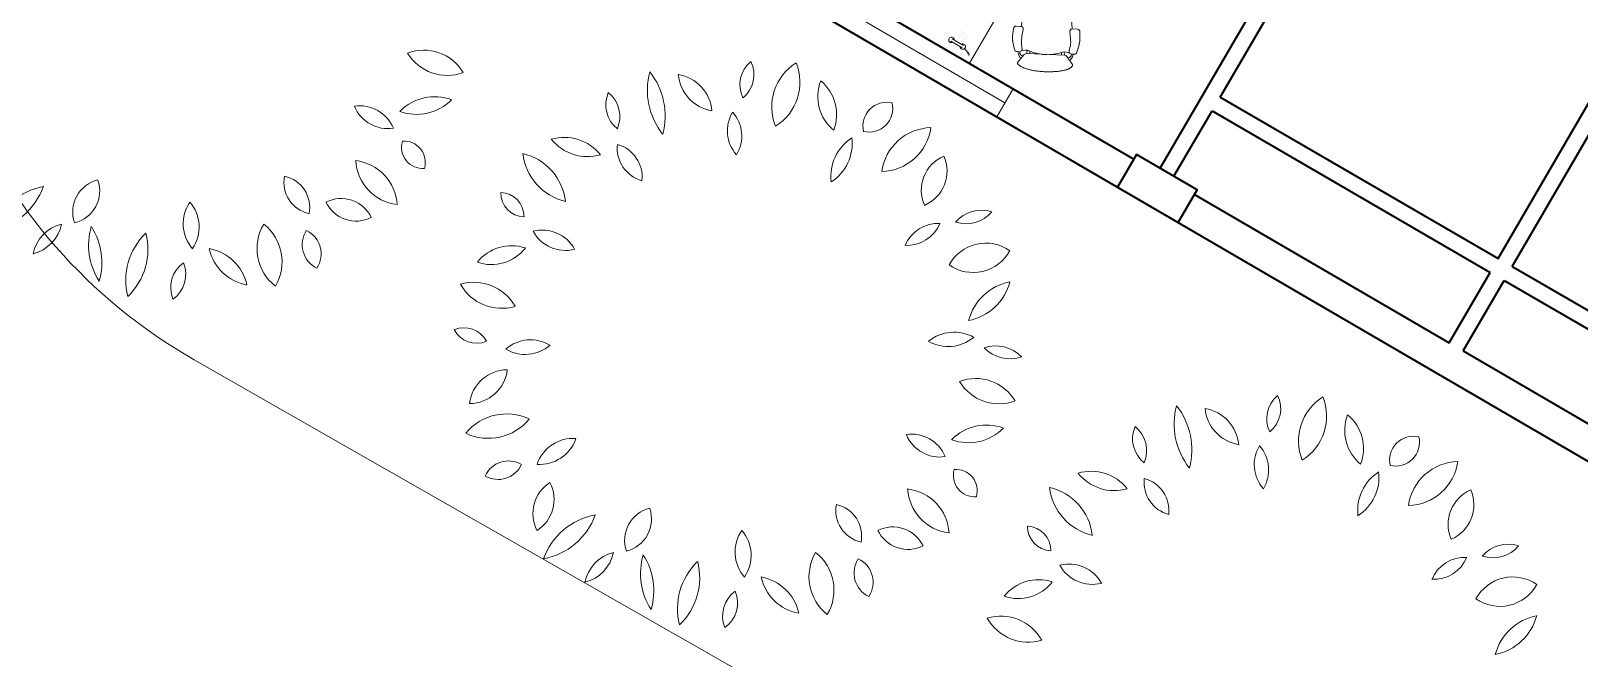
# Model space of a CAD drawing. Header units: millimetres. Extents: x 3079 to 579737, y 1565 to 1161826.
# Drawn here: x 175297 to 189621, y 1069482 to 1075290 of the extents above; entities that cross this region are included whole.
import ezdxf

# ---------------------------------------------------------------- set-up
doc = ezdxf.new("R2010")
doc.units = ezdxf.units.MM
for name, color, linetype, lineweight in [('1', 7, 'Continuous', 35), ('A_COL', 250, 'Continuous', 40), ('TWOWHEELER', 250, 'Continuous', 9), ('WINDOW', 252, 'Continuous', 15)]:
    doc.layers.add(name, color=color, linetype=linetype, lineweight=lineweight)
doc.layers.add('FURNITURE', color=253, linetype='Continuous', lineweight=5, transparency=0.05)
doc.layers.add('TREES', color=72, linetype='Continuous', lineweight=5, transparency=0.05)

# ---------------------------------------------------------------- blocks, each defined once
blk = doc.blocks.new('AP00XXXX$0$A$C53421247')
at = {"color": 0}
for p, q in [((137, 632), (144, 634)), ((144, 634), (149, 636)), ((149, 636), (157, 638)), ((157, 638), (163, 639)), ((163, 639), (170, 641)), ((170, 641), (178, 643)), ((178, 643), (186, 644)), ((186, 644), (194, 646)), ((194, 646), (202, 647)), ((202, 647), (210, 648)), ((210, 648), (219, 649)), ((219, 649), (227, 650)), ((227, 650), (236, 651)), ((236, 651), (245, 652)), ((245, 652), (254, 652)), ((254, 652), (263, 653)), ((263, 653), (273, 653)), ((273, 653), (282, 654)), ((282, 654), (292, 654)), ((292, 654), (302, 654)), ((302, 654), (311, 654)), ((311, 654), (321, 654)), ((321, 654), (331, 654)), ((331, 654), (341, 654)), ((341, 654), (351, 653)), ((351, 653), (361, 653)), ((361, 653), (371, 652)), ((371, 652), (381, 652)), ((381, 652), (390, 651)), ((390, 651), (401, 650)), ((401, 650), (410, 649)), ((410, 649), (420, 648)), ((420, 648), (430, 646)), ((430, 646), (439, 646)), ((439, 646), (449, 644)), ((449, 644), (458, 642)), ((458, 642), (468, 641)), ((468, 641), (477, 639)), ((477, 639), (486, 637)), ((486, 637), (495, 636)), ((495, 636), (504, 634)), ((90, 476), (63, 478)), ((73, 477), (80, 503)), ((80, 503), (99, 534)), ((82, 595), (83, 598)), ((82, 593), (82, 595)), ((140, 501), (82, 587)), ((83, 598), (85, 600)), ((85, 600), (87, 604)), ((87, 604), (90, 607)), ((90, 607), (92, 609)), ((92, 609), (95, 612)), ((95, 493), (93, 475)), ((95, 612), (99, 614)), ((113, 514), (95, 493)), ((99, 614), (103, 617)), ((99, 534), (115, 538)), ((103, 617), (106, 619)), ((106, 619), (111, 621)), ((111, 621), (115, 624)), ((127, 514), (113, 514)), ((115, 624), (120, 626)), ((120, 626), (126, 628)), ((126, 628), (132, 630)), ((134, 510), (127, 514)), ((132, 630), (137, 632)), ((151, 491), (140, 501)), ((165, 488), (151, 491)), ((166, 452), (165, 488)), ((550, 463), (165, 488)), ((195, 486), (192, 459)), ((327, 478), (264, 474)), ((373, 474), (327, 478)), ((504, 634), (513, 632)), ((513, 632), (520, 630)), ((520, 630), (529, 627)), ((529, 627), (537, 625)), ((537, 625), (545, 623)), ((545, 623), (552, 620)), ((552, 620), (559, 618)), ((559, 618), (566, 616)), ((566, 616), (573, 614)), ((573, 614), (580, 611)), ((576, 474), (643, 549)), ((580, 611), (586, 608)), ((585, 483), (591, 485)), ((586, 608), (592, 605)), ((591, 485), (604, 482)), ((592, 605), (597, 603)), ((597, 603), (603, 600)), ((603, 600), (608, 597)), ((604, 482), (620, 461)), ((618, 502), (606, 508)), ((608, 597), (613, 595)), ((613, 595), (617, 591)), ((617, 591), (621, 588)), ((633, 471), (618, 502)), ((621, 588), (625, 586)), ((625, 586), (629, 582)), ((629, 582), (632, 580)), ((632, 580), (635, 576)), ((635, 576), (637, 574)), ((637, 574), (639, 571)), ((639, 571), (641, 568)), ((641, 568), (642, 565)), ((642, 565), (643, 562)), ((643, 562), (644, 559)), ((644, 559), (645, 556)), ((645, 556), (645, 553)), ((2, 245), (0, 325)), ((7, 368), (36, 460)), ((113, 453), (100, 394)), ((120, 459), (111, 457)), ((123, 459), (120, 459)), ((145, 454), (123, 459)), ((160, 452), (145, 454)), ((168, 452), (160, 452)), ((184, 457), (168, 452)), ((255, 473), (184, 457)), ((264, 474), (255, 473)), ((434, 465), (373, 474)), ((461, 459), (434, 465)), ((496, 446), (461, 459)), ((529, 434), (496, 446)), ((520, 465), (518, 438)), ((545, 430), (529, 434)), ((545, 430), (550, 463)), ((564, 429), (545, 430)), ((550, 463), (564, 465)), ((564, 465), (576, 474)), ((588, 432), (564, 429)), ((591, 432), (588, 432)), ((597, 428), (591, 432)), ((595, 413), (600, 364)), ((620, 461), (621, 444)), ((650, 442), (623, 444)), ((636, 460), (633, 471)), ((638, 443), (636, 460)), ((690, 327), (673, 421)), ((26, 220), (76, 217)), ((83, 159), (80, 217)), ((90, 114), (83, 159)), ((97, 312), (98, 282)), ((98, 280), (103, 245)), ((588, 250), (580, 218)), ((593, 282), (588, 252)), ((590, 128), (600, 187)), ((602, 186), (655, 183)), ((682, 205), (691, 283)), ((90, 111), (90, 114)), ((90, 110), (90, 111)), ((91, 107), (90, 110)), ((92, 105), (91, 107)), ((92, 102), (92, 105)), ((93, 100), (92, 102)), ((94, 98), (93, 100)), ((95, 96), (94, 98)), ((96, 93), (95, 96)), ((97, 91), (96, 93)), ((99, 89), (97, 91)), ((100, 87), (99, 89)), ((101, 84), (100, 87)), ((103, 82), (101, 84)), ((105, 80), (103, 82)), ((107, 78), (105, 80)), ((109, 76), (107, 78)), ((111, 73), (109, 76)), ((113, 72), (111, 73)), ((116, 69), (113, 72)), ((118, 67), (116, 69)), ((120, 65), (118, 67)), ((123, 63), (120, 65)), ((125, 60), (123, 63)), ((128, 59), (125, 60)), ((132, 57), (128, 59)), ((135, 54), (132, 57)), ((138, 53), (135, 54)), ((141, 51), (138, 53)), ((144, 49), (141, 51)), ((148, 47), (144, 49)), ((151, 45), (148, 47)), ((155, 44), (151, 45)), ((158, 42), (155, 44)), ((162, 40), (158, 42)), ((165, 38), (162, 40)), ((169, 36), (165, 38)), ((173, 34), (169, 36)), ((178, 33), (173, 34)), ((182, 31), (178, 33)), ((186, 30), (182, 31)), ((190, 28), (186, 30)), ((194, 27), (190, 28)), ((199, 25), (194, 27)), ((204, 24), (199, 25)), ((207, 22), (204, 24)), ((212, 21), (207, 22)), ((217, 19), (212, 21)), ((221, 18), (217, 19)), ((226, 17), (221, 18)), ((231, 16), (226, 17)), ((236, 15), (231, 16)), ((241, 14), (236, 15)), ((246, 13), (241, 14)), ((250, 11), (246, 13)), ((256, 10), (250, 11)), ((261, 9), (256, 10)), ((266, 8), (261, 9)), ((271, 8), (266, 8)), ((276, 7), (271, 8)), ((281, 6), (276, 7)), ((287, 5), (281, 6)), ((291, 4), (287, 5)), ((297, 4), (291, 4)), ((302, 4), (297, 4)), ((307, 2), (302, 4)), ((313, 2), (307, 2)), ((318, 2), (313, 2)), ((323, 1), (318, 2)), ((328, 1), (323, 1)), ((334, 1), (328, 1)), ((339, 1), (334, 1)), ((344, 0), (339, 1)), ((350, 1), (344, 0)), ((356, 0), (350, 1)), ((360, 0), (356, 0)), ((366, 0), (360, 0)), ((371, 0), (366, 0)), ((376, 1), (371, 0)), ((382, 0), (376, 1)), ((387, 1), (382, 0)), ((392, 1), (387, 1)), ((397, 1), (392, 1)), ((402, 1), (397, 1)), ((407, 2), (402, 1)), ((412, 2), (407, 2)), ((417, 3), (412, 2)), ((423, 3), (417, 3)), ((427, 4), (423, 3)), ((432, 4), (427, 4)), ((437, 6), (432, 4)), ((442, 6), (437, 6)), ((447, 7), (442, 6)), ((451, 8), (447, 7)), ((455, 9), (451, 8)), ((460, 9), (455, 9)), ((465, 10), (460, 9)), ((469, 12), (465, 10)), ((474, 12), (469, 12)), ((478, 13), (474, 12)), ((482, 15), (478, 13)), ((486, 16), (482, 15)), ((490, 17), (486, 16)), ((494, 18), (490, 17)), ((498, 19), (494, 18)), ((502, 21), (498, 19)), ((506, 22), (502, 21)), ((510, 23), (506, 22)), ((514, 25), (510, 23)), ((517, 27), (514, 25)), ((520, 28), (517, 27)), ((524, 30), (520, 28)), ((528, 31), (524, 30)), ((530, 33), (528, 31)), ((533, 35), (530, 33)), ((537, 36), (533, 35)), ((539, 38), (537, 36)), ((542, 40), (539, 38)), ((545, 42), (542, 40)), ((547, 43), (545, 42)), ((550, 46), (547, 43)), ((552, 47), (550, 46)), ((555, 49), (552, 47)), ((557, 51), (555, 49)), ((559, 53), (557, 51)), ((561, 55), (559, 53)), ((563, 57), (561, 55)), ((565, 59), (563, 57)), ((567, 61), (565, 59)), ((568, 63), (567, 61)), ((569, 65), (568, 63)), ((571, 67), (569, 65)), ((572, 70), (571, 67)), ((573, 71), (572, 70)), ((574, 74), (573, 71)), ((575, 76), (574, 74)), ((576, 78), (575, 76)), ((577, 81), (576, 78)), ((577, 82), (590, 128)), ((577, 82), (577, 81))]:
    blk.add_line(p, q, dxfattribs=at)
for centre, radius, start, end in [((60, 452), 25.4, 85.1777, 163.418), ((88, 591), 6.35, 164.3929, 214.029), ((87, 451), 25.4, 6.3757, 85.1777), ((638, 553), 6.35, 318.2555, 357.1149), ((153, 324), 152, 163.1174, 179.4456), ((446, 342), 350, 171.2066, 184.7536), ((251, 353), 350, 348.2663, 1.8132), ((620, 418), 25.4, 85.208, 169.2349), ((620, 418), 25.4, 169.2349, 190.8913), ((648, 417), 25.4, 9.9024, 85.208), ((539, 300), 152, 353.5743, 9.9024), ((28, 245), 25.4, 180.1777, 266.5099), ((78, 242), 25.4, 266.5099, 4.8356), ((124, 283), 25.4, 182.6801, 187.8199), ((604, 212), 25.4, 165.2, 266.5099), ((563, 256), 25.4, 345.2, 350.3398), ((657, 209), 25.4, 266.5099, 353.5743)]:
    blk.add_arc(centre, radius, start, end, dxfattribs=at)

msp = doc.modelspace()

# ---------------------------------------------------------------- linework, layer by layer
at = {"layer": '1'}
for p, q in [((170517, 1082495), (191250, 1070403)), ((185744, 1074020), (188425, 1078616)), ((186302, 1074678), (188554, 1078541)), ((188874, 1073184), (190817, 1076528)), ((181745, 1076294), (185503, 1074102)), ((189003, 1073108), (190872, 1076323)), ((186302, 1074678), (188874, 1073184)), ((185873, 1073944), (186226, 1074549)), ((186226, 1074549), (188798, 1073054)), ((185567, 1073717), (185567, 1073717)), ((186064, 1073775), (188419, 1072401)), ((185697, 1073642), (185697, 1073642)), ((189003, 1073108), (191598, 1071600)), ((188419, 1072401), (188798, 1073054)), ((188549, 1072326), (188928, 1072979)), ((188928, 1072979), (191523, 1071471)), ((188549, 1072326), (190839, 1070990))]:
    msp.add_line(p, q, dxfattribs=at)
at = {"layer": 'A_COL'}
msp.add_lwpolyline([(185528, 1074146), (185351, 1073843), (185913, 1073516), (186089, 1073818)], close=True, dxfattribs=at)
at = {"layer": 'FURNITURE'}
for p, q in [((183981, 1074990), (184497, 1075875)), ((183981, 1074990), (183460, 1075294)), ((183885, 1075247), (183885, 1075247)), ((183896, 1075267), (183896, 1075267)), ((183905, 1075236), (183905, 1075236)), ((183908, 1075286), (183908, 1075286)), ((183916, 1075255), (183916, 1075255)), ((183924, 1075224), (183924, 1075224)), ((183927, 1075275), (183927, 1075275)), ((183936, 1075244), (183936, 1075244)), ((183947, 1075264), (183947, 1075264)), ((183955, 1075232), (183955, 1075232)), ((183967, 1075252), (183967, 1075252)), ((183808, 1075196), (183913, 1075135)), ((183820, 1075217), (183925, 1075156)), ((183935, 1075126), (183954, 1075105)), ((183944, 1075213), (183944, 1075213)), ((183961, 1075107), (183958, 1075092)), ((183967, 1075098), (183964, 1075083)), ((183973, 1075089), (183970, 1075074)), ((183979, 1075079), (183975, 1075064))]:
    msp.add_line(p, q, dxfattribs=at)
for centre, start, end in [((183814, 1075207), 358.2401, 301.2572), ((183919, 1075146), 178.2401, 121.2572)]:
    msp.add_arc(centre, 25.4, start, end, dxfattribs=at)
at = {"layer": 'TREES'}
for centre, radius, start, end in [((178931, 1074686), 426, 30.9482, 110.5784), ((179147, 1075304), 426, 210.9482, 290.5784), ((182135, 1074793), 278, 129.7475, 206.0709), ((181708, 1074884), 278, 309.7475, 26.0709), ((182634, 1074586), 483, 122.117, 201.7275), ((181929, 1074816), 483, 302.117, 21.7275), ((181658, 1074743), 658, 165.2071, 218.3217), ((180507, 1074503), 658, 345.2071, 38.3217), ((181224, 1074516), 376, 5.3196, 80.419), ((181661, 1074921), 376, 185.3196, 260.419), ((182983, 1074682), 405, 159.117, 230.3606), ((182347, 1074515), 405, 339.117, 50.3606), ((179033, 1074229), 452, 69.7201, 135.6489), ((178866, 1074969), 452, 249.7201, 315.6489), ((180902, 1074606), 286, 156.7754, 231.288), ((180460, 1074496), 286, 336.7754, 51.288), ((178339, 1074260), 337, 22.5723, 98.3335), ((178601, 1074722), 337, 202.5723, 278.3335), ((182076, 1074365), 335, 148.7877, 221.5977), ((181539, 1074316), 335, 328.7877, 41.5977), ((183214, 1074410), 219, 76.5419, 193.4774), ((183052, 1074572), 219, 256.5419, 13.4774), ((183155, 1074461), 474, 271.6328, 352.0268), ((183638, 1073921), 474, 91.6328, 172.0268), ((178922, 1074213), 197, 163.4933, 274.4697), ((178749, 1074073), 197, 343.4933, 94.4697), ((180231, 1073874), 430, 38.6962, 106.2415), ((180447, 1074556), 430, 218.6962, 286.2415), ((181033, 1074204), 312, 173.65, 254.6514), ((180640, 1073938), 312, 353.65, 74.6514), ((183124, 1073941), 426, 122.8873, 186.7253), ((182470, 1074249), 426, 302.8873, 6.7253), ((178737, 1074114), 436, 183.3189, 263.1904), ((178250, 1073656), 436, 3.3189, 83.1904), ((179730, 1073652), 516, 6.5487, 76.8911), ((180360, 1074214), 516, 186.5487, 256.8911), ((183882, 1073813), 347, 113.4753, 203.456), ((183426, 1073993), 347, 293.4753, 23.456), ((177934, 1073888), 297, 168.8066, 257.6391), ((177579, 1073655), 297, 348.8066, 77.6391), ((175525, 1073231), 628, 100.3005, 160.4476), ((174820, 1074060), 628, 280.3005, 340.4476), ((175989, 1073613), 306, 103.8914, 198.9039), ((175627, 1073810), 306, 283.8914, 18.9039), ((179634, 1073570), 225, 359.2557, 87.6287), ((179869, 1073792), 225, 179.2557, 267.6287), ((177059, 1073505), 354, 145.5248, 220.8327), ((176499, 1073474), 354, 325.5248, 40.8327), ((178166, 1073428), 310, 25.4537, 116.6852), ((178306, 1073839), 310, 205.4537, 296.6852), ((175667, 1073154), 358, 104.1004, 168.465), ((175229, 1073573), 358, 284.1004, 348.465), ((177834, 1073275), 445, 149.4737, 231.7586), ((177175, 1073152), 445, 329.4737, 51.7586), ((183692, 1073174), 333, 87.1724, 157.2365), ((183401, 1073636), 333, 267.1724, 337.2365), ((184091, 1073320), 311, 71.8192, 140.0818), ((183949, 1073815), 311, 251.8192, 320.0818), ((176440, 1073304), 610, 163.4642, 212.7906), ((175343, 1073147), 610, 343.4642, 32.7906), ((176780, 1072980), 607, 133.8117, 194.3077), ((175772, 1073268), 607, 313.8117, 14.3077), ((178048, 1073310), 241, 146.8151, 244.0193), ((177741, 1073225), 241, 326.8151, 64.0193), ((180026, 1073102), 344, 28.8072, 103.9199), ((180244, 1073601), 344, 208.8072, 283.9199), ((177373, 1073366), 436, 192.306, 259.6849), ((176869, 1072845), 436, 12.306, 79.6849), ((179743, 1072899), 402, 71.3712, 141.7535), ((179556, 1073528), 402, 251.3712, 321.7535), ((184133, 1072937), 388, 54.9745, 151.3792), ((184015, 1073441), 388, 234.9745, 331.3792), ((176869, 1072914), 280, 125.4093, 202.7101), ((176449, 1073034), 280, 305.4093, 22.7101), ((179397, 1072528), 434, 29.1952, 106.7189), ((179651, 1073155), 434, 209.1952, 286.7189), ((183879, 1073091), 492, 280.8762, 345.4479), ((184449, 1072484), 492, 100.8762, 165.4479), ((179302, 1072303), 238, 28.1981, 112.1918), ((179422, 1072636), 238, 208.1981, 292.1918), ((183837, 1072127), 373, 60.5095, 129.292), ((179920, 1072083), 347, 58.8748, 131.2135), ((179871, 1072641), 347, 238.8748, 311.2135), ((183784, 1072740), 373, 240.5095, 309.292), ((184223, 1072037), 336, 44.2577, 108.5927), ((184357, 1072590), 336, 224.2577, 288.5927), ((179705, 1071800), 352, 90.2529, 173.5221), ((179354, 1072191), 352, 270.2529, 353.5221), ((184038, 1071645), 426, 30.9482, 110.5784), ((184254, 1072263), 426, 210.9482, 290.5784), ((186533, 1071650), 658, 165.2071, 218.3217), ((185381, 1071410), 658, 345.2071, 38.3217), ((186098, 1071423), 376, 5.3196, 80.419), ((186535, 1071829), 376, 185.3196, 260.419), ((187010, 1071700), 278, 129.7475, 206.0709), ((186583, 1071792), 278, 309.7475, 26.0709), ((187509, 1071493), 483, 122.117, 201.7275), ((186803, 1071723), 483, 302.117, 21.7275), ((179698, 1071253), 490, 64.7353, 140.5781), ((179529, 1072007), 490, 244.7353, 320.5781), ((184139, 1071188), 452, 69.7201, 135.6489), ((187858, 1071590), 405, 159.117, 230.3606), ((187222, 1071423), 405, 339.117, 50.3606), ((180315, 1071163), 354, 86.0282, 161.3698), ((180004, 1071629), 354, 266.0282, 341.3698), ((183445, 1071219), 337, 22.5723, 98.3335), ((183708, 1071681), 337, 202.5723, 278.3335), ((183973, 1071928), 452, 249.7201, 315.6489), ((185776, 1071513), 286, 156.7754, 231.288), ((185334, 1071403), 286, 336.7754, 51.288), ((188088, 1071317), 219, 76.5419, 193.4774), ((187926, 1071479), 219, 256.5419, 13.4774), ((186951, 1071273), 335, 148.7877, 221.5977), ((186414, 1071224), 335, 328.7877, 41.5977), ((179716, 1071070), 238, 59.9815, 155.6676), ((179619, 1071374), 238, 239.9815, 335.6676), ((184029, 1071172), 197, 163.4933, 274.4697), ((183856, 1071032), 197, 343.4933, 94.4697), ((185106, 1070782), 430, 38.6962, 106.2415), ((188030, 1071368), 474, 271.6328, 352.0268), ((188512, 1070829), 474, 91.6328, 172.0268), ((180283, 1070821), 342, 122.5817, 207.18), ((179795, 1070952), 342, 302.5817, 27.18), ((185321, 1071463), 430, 218.6962, 286.2415), ((185908, 1071112), 312, 173.65, 254.6514), ((185515, 1070845), 312, 353.65, 74.6514), ((187999, 1070849), 426, 122.8873, 186.7253), ((187344, 1071157), 426, 302.8873, 6.7253), ((183844, 1071074), 436, 183.3189, 263.1904), ((183357, 1070615), 436, 3.3189, 83.1904), ((184605, 1070560), 516, 6.5487, 76.8911), ((185235, 1071121), 516, 186.5487, 256.8911), ((188757, 1070721), 347, 113.4753, 203.456), ((188301, 1070901), 347, 293.4753, 23.456), ((180631, 1070190), 628, 100.3005, 160.4476), ((179927, 1071019), 628, 280.3005, 340.4476), ((181096, 1070572), 306, 103.8914, 198.9039), ((180733, 1070769), 306, 283.8914, 18.9039), ((183041, 1070847), 297, 168.8066, 257.6391), ((182686, 1070614), 297, 348.8066, 77.6391), ((182166, 1070464), 354, 145.5248, 220.8327), ((181606, 1070433), 354, 325.5248, 40.8327), ((183272, 1070387), 310, 25.4537, 116.6852), ((183413, 1070798), 310, 205.4537, 296.6852), ((184509, 1070478), 225, 359.2557, 87.6287), ((184743, 1070700), 225, 179.2557, 267.6287), ((188965, 1070227), 311, 71.8192, 140.0818), ((188824, 1070722), 311, 251.8192, 320.0818), ((180774, 1070113), 358, 104.1004, 168.465), ((180336, 1070532), 358, 284.1004, 348.465), ((181547, 1070263), 610, 163.4642, 212.7906), ((180450, 1070106), 610, 343.4642, 32.7906), ((181886, 1069939), 607, 133.8117, 194.3077), ((180878, 1070227), 607, 313.8117, 14.3077), ((182941, 1070235), 445, 149.4737, 231.7586), ((182282, 1070111), 445, 329.4737, 51.7586), ((183154, 1070269), 241, 146.8151, 244.0193), ((182848, 1070184), 241, 326.8151, 64.0193), ((184901, 1070009), 344, 28.8072, 103.9199), ((188276, 1070544), 333, 267.1724, 337.2365), ((188566, 1070082), 333, 87.1724, 157.2365), ((182479, 1070326), 436, 192.306, 259.6849), ((181976, 1069804), 436, 12.306, 79.6849), ((184618, 1069806), 402, 71.3712, 141.7535), ((185119, 1070508), 344, 208.8072, 283.9199), ((189008, 1069845), 388, 54.9745, 151.3792), ((181976, 1069873), 280, 125.4093, 202.7101), ((181556, 1069993), 280, 305.4093, 22.7101), ((184431, 1070435), 402, 251.3712, 321.7535), ((188890, 1070349), 388, 234.9745, 331.3792), ((184271, 1069436), 434, 29.1952, 106.7189), ((184525, 1070063), 434, 209.1952, 286.7189), ((188754, 1069999), 492, 280.8762, 345.4479), ((189323, 1069391), 492, 100.8762, 165.4479)]:
    msp.add_arc(centre, radius, start, end, dxfattribs=at)
at = {"layer": 'TWOWHEELER'}
msp.add_line((176808, 1072245), (185879, 1067062), dxfattribs=at)
msp.add_arc((179288, 1076586), 5000, 165.0279, 240.2551, dxfattribs=at)
at = {"layer": 'WINDOW'}
for p, q in [((182509, 1075675), (184309, 1074625)), ((184233, 1074495), (184385, 1074755))]:
    msp.add_line(p, q, dxfattribs=at)

# ---------------------------------------------------------------- block references
at = {"layer": 'FURNITURE', "xscale": -0.903471576034104, "yscale": 0.903471575882077, "zscale": 0.9034715759031048, "rotation": 173.8404288876443}
msp.add_blockref('AP00XXXX$0$A$C53421247', (184410, 1075534), dxfattribs=at)

doc.saveas('drawing.dxf')
